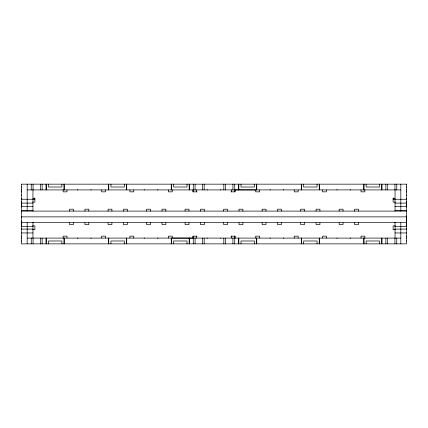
<?xml version="1.0" encoding="UTF-8"?>
<svg xmlns="http://www.w3.org/2000/svg" width="428" height="428" viewBox="0 0 428 428"><rect width="100%" height="100%" fill="white"/><g stroke="black" fill="none" stroke-linecap="round" stroke-linejoin="round"><path stroke-width="0.64" d="M21.764 222.651L21.4 222.651L21.4 223.614L21.764 223.646M21.4 217.836L21.4 216.873L406.6 216.873M21.4 212.058L21.4 211.095L406.6 211.095L406.6 210.132M32.956 222.651L32.956 222.293M395.044 222.651L395.044 222.293M406.6 215.91L406.6 223.614L406.236 223.646M21.4 184.163L406.6 184.163M21.4 187.02L21.764 187.052M406.236 187.052L406.6 187.02M21.4 189.909L21.764 189.941M27.178 189.909L400.822 189.909M406.236 189.941L406.6 189.909M21.4 191.867L21.764 191.867M197.115 191.867L192.814 191.835L192.814 189.909M230.885 191.867L235.186 191.835L235.186 189.909L255.73 189.925L255.73 191.851L259.582 191.851L259.582 189.925M406.236 191.867L406.6 191.867M21.4 195.077L21.764 195.077M406.236 195.077L406.6 195.077M32.956 198.271L34.882 198.271M393.118 198.271L395.044 198.271M21.4 198.929L21.764 198.929M406.236 198.929L406.6 198.929M21.4 199.25L34.882 199.25M393.118 199.25L406.6 199.25M21.4 201.524L21.764 201.524M406.236 201.524L406.6 201.524M21.4 202.123L21.764 202.123M32.598 202.096L34.882 202.123L34.882 197.966M395.402 202.123L393.118 202.123L393.118 197.966M406.236 202.123L406.6 202.123M21.4 203.102L32.956 203.102M395.044 203.102L406.6 203.102M21.4 204.386L21.764 204.386M406.236 204.386L406.6 204.386M21.4 205.151L21.764 205.151M406.236 205.151L406.6 205.151M21.4 205.376L21.764 205.376M406.236 205.376L406.6 205.376M21.4 205.975L21.764 205.975M406.236 205.975L406.6 205.975M21.4 206.226L21.764 206.226M406.236 206.226L406.6 206.226M21.4 206.633L32.956 206.633M395.044 206.633L406.6 206.633M21.4 206.959L21.764 206.959M406.236 206.959L406.6 206.959M21.4 210.485L32.956 210.485M395.044 210.485L406.6 210.485M21.4 217.547L21.764 217.547M406.236 217.547L406.6 217.547M21.4 221.073L21.764 221.073M406.236 221.073L406.6 221.073M21.4 221.399L21.764 221.399M406.236 221.399L406.6 221.399M21.4 221.8L21.764 221.8M406.236 221.8L406.6 221.8M21.4 222.025L21.764 222.025M406.236 222.025L406.6 222.025M406.236 222.651L406.6 222.651L21.4 222.651M21.4 222.876L21.764 222.876M406.236 222.876L406.6 222.876M21.4 224.93L21.764 224.93M406.236 224.93L406.6 224.93M21.4 225.877L21.764 225.877M32.598 225.877L34.882 225.877L34.882 229.729L32.956 229.729M395.402 225.877L393.118 225.877L393.118 229.729L395.044 229.729M406.236 225.877L406.6 225.877M21.4 226.503L32.956 226.503M395.044 226.503L406.6 226.503M21.4 228.782L21.764 228.782M406.236 228.782L406.6 228.782M21.4 229.103L32.956 229.103M395.044 229.103L406.6 229.103M21.4 232.955L32.956 232.955M395.044 232.955L406.6 232.955M21.4 236.165L21.764 236.165M197.115 236.165L192.814 236.165L192.814 238.091L172.27 238.075L172.27 236.149L168.418 236.149L168.418 238.075M230.885 236.165L235.186 236.165L235.186 238.091M406.236 236.165L406.6 236.165M21.4 238.091L21.764 238.091M27.178 238.091L400.822 238.091M406.236 238.091L406.6 238.091M21.4 240.98L21.764 240.98M406.236 240.98L406.6 240.98M406.6 184.131L406.6 243.869L21.4 243.869L21.4 184.131M400.822 184.131L400.822 211.245M400.822 222.651L400.822 243.869M396.761 184.131L396.761 189.909M396.761 238.091L396.761 243.869M395.044 189.882L395.044 211.245M395.044 222.485L395.044 238.075M394.942 184.131L394.942 189.909M394.942 238.091L394.942 243.869M387.682 184.131L387.682 189.909M387.682 238.091L387.682 243.869M385.863 184.131L385.863 189.909M385.863 238.091L385.863 243.869M381.883 184.131L381.883 189.909M381.883 238.091L381.883 243.869M381.803 184.131L381.803 189.909M381.803 238.091L381.803 243.869M379.604 184.131L379.604 187.02L366.122 187.02L366.122 184.131M379.604 243.869L379.604 240.98L366.122 240.98L366.122 243.869M364.87 189.925L364.87 191.851L361.018 191.851L361.018 189.925M364.87 238.075L364.87 236.149L361.018 236.149L361.018 238.075M363.923 184.131L363.923 189.909M363.923 238.091L363.923 243.869M363.843 184.131L363.843 189.909M363.843 238.091L363.843 243.869M358.45 211.127L358.45 209.201L354.598 209.201L354.598 211.127M358.45 222.683L358.45 224.609L354.598 224.609L354.598 222.683M343.042 211.127L343.042 209.201L339.19 209.201L339.19 211.127M343.042 222.683L343.042 224.609L339.19 224.609L339.19 222.683M326.35 189.925L326.35 191.851L322.498 191.851L322.498 189.925M326.35 238.075L326.35 236.149L322.498 236.149L322.498 238.075M319.93 211.127L319.93 209.201L316.078 209.201L316.078 211.127M319.93 222.683L319.93 224.609L316.078 224.609L316.078 222.683M319.32 184.131L319.32 189.909M319.32 238.091L319.32 243.869M319.24 184.131L319.24 189.909M319.24 238.091L319.24 243.869M317.041 184.131L317.041 187.02L303.559 187.02L303.559 184.131M317.041 243.869L317.041 240.98L303.559 240.98L303.559 243.869M304.522 211.127L304.522 209.201L300.67 209.201L300.67 211.127M304.522 222.683L304.522 224.609L300.67 224.609L300.67 222.683M301.36 184.131L301.36 189.909M301.36 238.091L301.36 243.869M301.28 184.131L301.28 189.909M301.28 238.091L301.28 243.869M298.102 189.925L298.102 191.851L294.25 191.851L294.25 189.925M298.102 238.075L298.102 236.149L294.25 236.149L294.25 238.075M281.41 211.127L281.41 209.201L277.558 209.201L277.558 211.127M281.41 222.683L281.41 224.609L277.558 224.609L277.558 222.683M266.002 211.127L266.002 209.201L262.15 209.201L262.15 211.127M266.002 222.683L266.002 224.609L262.15 224.609L262.15 222.683M259.582 238.075L259.582 236.149L255.73 236.149L255.73 238.075M256.757 184.131L256.757 189.909M256.757 238.091L256.757 243.869M256.677 184.131L256.677 189.909M256.677 238.091L256.677 243.869M254.478 184.131L254.478 187.02L240.996 187.02L240.996 184.131M254.478 243.869L254.478 240.98L240.996 240.98L240.996 243.869M242.89 211.127L242.89 209.201L239.038 209.201L239.038 211.127M242.89 222.683L242.89 224.609L239.038 224.609L239.038 222.683M238.797 184.131L238.797 189.909M238.797 238.091L238.797 243.869M238.717 184.131L238.717 189.909M238.717 238.091L238.717 243.869M234.737 184.131L234.737 191.867M234.737 236.165L234.737 243.869M232.918 184.131L232.918 189.909M232.918 238.091L232.918 243.869M231.334 189.909L231.334 191.835M231.334 236.165L231.334 238.091M227.482 211.127L227.482 209.201L223.63 209.201L223.63 211.127M227.482 222.683L227.482 224.609L223.63 224.609L223.63 222.683M225.658 184.131L225.658 189.909M225.658 238.091L225.658 243.869M223.839 184.131L223.839 189.909M223.839 238.091L223.839 243.869M204.37 211.127L204.37 209.201L200.518 209.201L200.518 211.127M204.37 222.683L204.37 224.609L200.518 224.609L200.518 222.683M204.161 184.131L204.161 189.909M204.161 238.091L204.161 243.869M202.342 184.131L202.342 189.909M202.342 238.091L202.342 243.869M196.666 189.909L196.666 191.835M196.666 236.165L196.666 238.091M195.082 184.131L195.082 189.909M195.082 238.091L195.082 243.869M193.263 184.131L193.263 191.867M193.263 236.165L193.263 243.869M189.283 184.131L189.283 189.909M189.283 238.091L189.283 243.869M189.203 184.131L189.203 189.909M189.203 238.091L189.203 243.869M188.962 211.127L188.962 209.201L185.11 209.201L185.11 211.127M188.962 222.683L188.962 224.609L185.11 224.609L185.11 222.683M187.004 184.131L187.004 187.02L173.522 187.02L173.522 184.131M187.004 243.869L187.004 240.98L173.522 240.98L173.522 243.869M172.27 189.925L172.27 191.851L168.418 191.851L168.418 189.925M171.323 184.131L171.323 189.909M171.323 238.091L171.323 243.869M171.243 184.131L171.243 189.909M171.243 238.091L171.243 243.869M165.85 211.127L165.85 209.201L161.998 209.201L161.998 211.127M165.85 222.683L165.85 224.609L161.998 224.609L161.998 222.683M150.442 211.127L150.442 209.201L146.59 209.201L146.59 211.127M150.442 222.683L150.442 224.609L146.59 224.609L146.59 222.683M133.75 189.925L133.75 191.851L129.898 191.851L129.898 189.925M133.75 238.075L133.75 236.149L129.898 236.149L129.898 238.075M127.33 211.127L127.33 209.201L123.478 209.201L123.478 211.127M127.33 222.683L127.33 224.609L123.478 224.609L123.478 222.683M126.72 184.131L126.72 189.909M126.72 238.091L126.72 243.869M126.64 184.131L126.64 189.909M126.64 238.091L126.64 243.869M124.441 184.131L124.441 187.02L110.959 187.02L110.959 184.131M124.441 243.869L124.441 240.98L110.959 240.98L110.959 243.869M111.922 211.127L111.922 209.201L108.07 209.201L108.07 211.127M111.922 222.683L111.922 224.609L108.07 224.609L108.07 222.683M108.76 184.131L108.76 189.909M108.76 238.091L108.76 243.869M108.68 184.131L108.68 189.909M108.68 238.091L108.68 243.869M105.502 189.925L105.502 191.851L101.65 191.851L101.65 189.925M105.502 238.075L105.502 236.149L101.65 236.149L101.65 238.075M88.81 211.127L88.81 209.201L84.958 209.201L84.958 211.127M88.81 222.683L88.81 224.609L84.958 224.609L84.958 222.683M73.402 211.127L73.402 209.201L69.55 209.201L69.55 211.127M73.402 222.683L73.402 224.609L69.55 224.609L69.55 222.683M66.982 189.925L66.982 191.851L63.13 191.851L63.13 189.925M66.982 238.075L66.982 236.149L63.13 236.149L63.13 238.075M64.157 184.131L64.157 189.909M64.157 238.091L64.157 243.869M64.077 184.131L64.077 189.909M64.077 238.091L64.077 243.869M61.878 184.131L61.878 187.02L48.396 187.02L48.396 184.131M61.878 243.869L61.878 240.98L48.396 240.98L48.396 243.869M46.197 184.131L46.197 189.909M46.197 238.091L46.197 243.869M46.117 184.131L46.117 189.909M46.117 238.091L46.117 243.869M42.137 184.131L42.137 189.909M42.137 238.091L42.137 243.869M40.318 184.131L40.318 189.909M40.318 238.091L40.318 243.869M33.058 184.131L33.058 189.909M33.058 238.091L33.058 243.869M32.956 189.882L32.956 211.245M32.956 222.485L32.956 238.075M31.239 184.131L31.239 189.909M31.239 238.091L31.239 243.869M27.178 184.131L27.178 211.245M27.178 222.651L27.178 243.869M207.58 189.909A1.445 1.445 0 0 1 207.05 189.807M220.95 189.807A1.445 1.445 0 0 1 220.42 189.909M77.896 189.925A1.445 1.445 0 0 1 77.366 189.823M91.266 189.823A1.445 1.445 0 0 1 90.736 189.925M144.664 189.925A1.445 1.445 0 0 1 144.134 189.823M158.034 189.823A1.445 1.445 0 0 1 157.504 189.925M270.496 189.925A1.445 1.445 0 0 1 269.966 189.823M283.866 189.823A1.445 1.445 0 0 1 283.336 189.925M337.264 189.925A1.445 1.445 0 0 1 336.734 189.823M350.634 189.823A1.445 1.445 0 0 1 350.104 189.925M220.42 238.091A1.445 1.445 0 0 1 220.95 238.193M207.05 238.193A1.445 1.445 0 0 1 207.58 238.091M90.736 238.075A1.445 1.445 0 0 1 91.266 238.177M77.366 238.177A1.445 1.445 0 0 1 77.896 238.075M157.504 238.075A1.445 1.445 0 0 1 158.034 238.177M144.134 238.177A1.445 1.445 0 0 1 144.664 238.075M283.336 238.075A1.445 1.445 0 0 1 283.866 238.177M269.966 238.177A1.445 1.445 0 0 1 270.496 238.075M350.104 238.075A1.445 1.445 0 0 1 350.634 238.177M336.734 238.177A1.445 1.445 0 0 1 337.264 238.075"/></g></svg>
